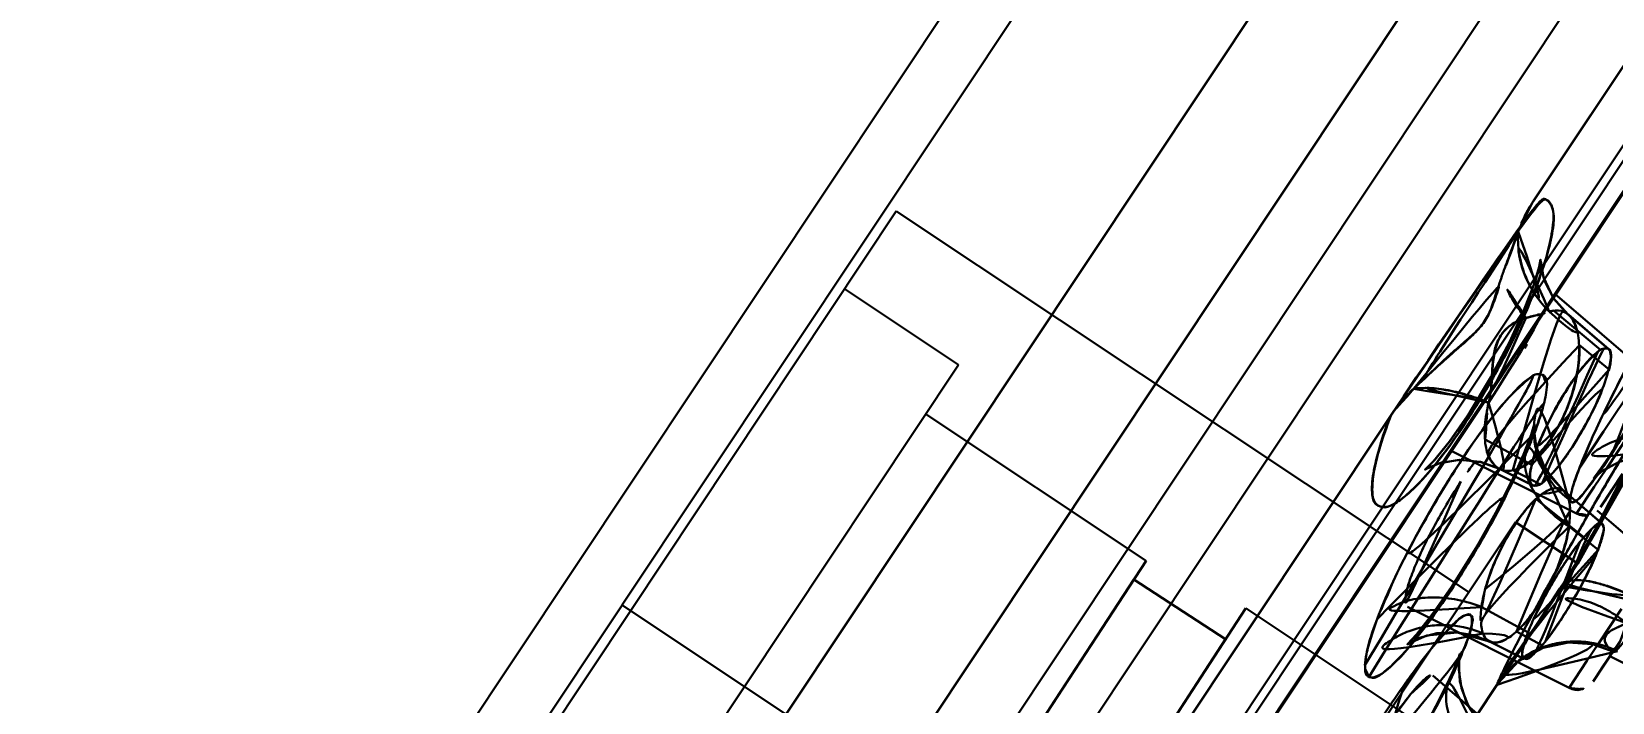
# Model space of a CAD drawing. Extents: x 16296684858 to 16296688009, y -37409618718 to -37409616409.
# Drawn here: x 16296686744.91 to 16296686770.3, y -37409617584.14 to -37409617573.37 of the extents above; entities that cross this region are included whole.
import ezdxf

# ---------------------------------------------------------------- set-up
doc = ezdxf.new("R2010")
doc.units = 0
doc.header["$LTSCALE"] = 10
doc.header["$MEASUREMENT"] = 0
doc.header["$PDMODE"] = 3
doc.header["$PDSIZE"] = -10
doc.layers.get('0').update_dxf_attribs({"linetype": 'CONTINUOUS'})
doc.layers.get('DEFPOINTS').update_dxf_attribs({"linetype": 'CONTINUOUS'})
doc.styles.add('Daelim Dimension', font='')
doc.styles.get('Daelim Dimension').set_extended_font_data('나눔고딕')
doc.dimstyles.new('DEFAULT', dxfattribs={"dimscale": 2, "dimtxt": 2, "dimasz": 2, "dimexe": 0, "dimexo": 2, "dimgap": 1, "dimtad": 1, "dimdec": 1, "dimzin": 9, "dimdsep": 46, "dimtxsty": 'Daelim Dimension', "dimcen": 0.5, "dimclrd": 252, "dimclre": 252, "dimclrt": 3, "dimadec": 1, "dimazin": 0, "dimtfac": 1, "dimtdec": 1, "dimtix": 1, "dimtmove": 0, "dimatfit": 3, "dimfxl": 1, "dimtolj": 1, "dimtzin": 1, "dimlwd": 9, "dimlwe": 9, "dimarcsym": 0})

# ---------------------------------------------------------------- blocks, each defined once
blk = doc.blocks.new('*D18')
at = {"color": 5, "lineweight": 9, "ltscale": 0.5, "transparency": 16777216}
for p, q in [((16296686647.237181, -37409618005.826988), (16296686647.237181, -37409617114.689346)), ((16296687202.637119, -37409617350.312553), (16296687202.637119, -37409617114.689346)), ((16296686655.237181, -37409617116.689346), (16296687194.637119, -37409617116.689346))]:
    blk.add_line(p, q, dxfattribs=at)
at = {"color": 5, "ltscale": 0.5, "transparency": 16777216}
for points in [[(16296686655.237181, -37409617115.356018), (16296686655.237181, -37409617118.02269), (16296686647.237181, -37409617116.689346)], [(16296687194.637119, -37409617115.356018), (16296687194.637119, -37409617118.02269), (16296687202.637119, -37409617116.689346)]]:
    blk.add_solid(points, dxfattribs=at)
at = {"layer": 'DEFPOINTS', "color": 0, "ltscale": 0.5, "transparency": 16777216}
for p in [(16296687202.637119, -37409617116.689346), (16296687202.637119, -37409617354.312553), (16296686647.237181, -37409618009.826988)]:
    blk.add_point(p, dxfattribs=at)
at = {"color": 7, "ltscale": 0.5, "transparency": 16777216, "insert": (16296686924.937149, -37409617103.916817), "char_height": 20, "attachment_point": 5, "style": 'Daelim Dimension'}
blk.add_mtext('\\A1;555', dxfattribs=at)

msp = doc.modelspace()

# ---------------------------------------------------------------- linework, layer by layer
at = {"color": 7, "linetype": 'Continuous', "lineweight": 30}
for p, q in [((16296686772.98522, -37409617552.90358), (16296686753.59289, -37409617582.042343)), ((16296686754.39769, -37409617582.57724), (16296686773.886339, -37409617553.293793)), ((16296686777.30574, -37409617553.862343), (16296686757.02877, -37409617584.328484)), ((16296686757.034849, -37409617584.328484), (16296686777.30608, -37409617553.862343)), ((16296686778.97077, -37409617554.97036), (16296686758.693859, -37409617585.436478)), ((16296686780.27706, -37409617554.993179), (16296686759.609501, -37409617586.045883)), ((16296686758.699869, -37409617585.436478), (16296686778.52722, -37409617555.637398)), ((16296686758.694, -37409617585.436478), (16296686777.643881, -37409617556.964546)), ((16296686762.25016, -37409617587.803146), (16296686782.917721, -37409617556.750427)), ((16296686762.491091, -37409617587.96347), (16296686783.036289, -37409617557.094589)), ((16296686779.44783, -37409617558.165024), (16296686760.49795, -37409617586.636948)), ((16296686772.519859, -37409617570.851913), (16296686769.029421, -37409617576.096611)), ((16296686769.03373, -37409617576.097839), (16296686772.52462, -37409617570.851593)), ((16296686772.690981, -37409617571.866707), (16296686769.096991, -37409617577.267067)), ((16296686767.658899, -37409617580.162773), (16296686772.99889, -37409617572.138779)), ((16296686758.80015, -37409617576.256111), (16296686754.533649, -37409617582.666443)), ((16296686767.99386, -37409617582.374168), (16296686758.80015, -37409617576.256111)), ((16296686769.096991, -37409617577.267067), (16296686762.136181, -37409617587.726952)), ((16296686759.800671, -37409617578.723671), (16296686757.969139, -37409617577.504868)), ((16296686771.09148, -37409617579.056343), (16296686769.37549, -37409617577.583359)), ((16296686769.356779, -37409617577.851761), (16296686769.287519, -37409617577.868988)), ((16296686770.108521, -37409617578.485168), (16296686769.35685, -37409617577.851761)), ((16296686770.23794, -37409617578.471474), (16296686769.589439, -37409617577.914833)), ((16296686770.242889, -37409617578.470627), (16296686769.59396, -37409617577.913597)), ((16296686770.247761, -37409617578.796288), (16296686769.76984, -37409617578.405617)), ((16296686759.800671, -37409617578.723671), (16296686756.365311, -37409617583.885262)), ((16296686762.812241, -37409617581.868896), (16296686759.274361, -37409617579.51458)), ((16296686766.737711, -37409617579.540176), (16296686762.768339, -37409617585.504837)), ((16296686762.773849, -37409617585.504997), (16296686766.743, -37409617579.540337)), ((16296686769.00806, -37409617580.32811), (16296686768.258181, -37409617579.925003)), ((16296686770.19828, -37409617580.398392), (16296686770.56497, -37409617579.847366)), ((16296686757.29138, -37409617595.742157), (16296686767.658911, -37409617580.162781)), ((16296686769.72308, -37409617581.11264), (16296686767.70166, -37409617580.098534)), ((16296686768.48608, -37409617580.393097), (16296686769.02066, -37409617580.661377)), ((16296686768.49028, -37409617580.393913), (16296686769.025299, -37409617580.662308)), ((16296686769.137119, -37409617580.639503), (16296686768.701521, -37409617580.416977)), ((16296686770.00935, -37409617580.682358), (16296686770.19828, -37409617580.398392)), ((16296686770.10737, -37409617581.010681), (16296686770.463961, -37409617580.474716)), ((16296686770.136209, -37409617581.278358), (16296686769.51413, -37409617580.74437)), ((16296686770.140579, -37409617581.278763), (16296686769.51903, -37409617580.745232)), ((16296686769.72308, -37409617581.11264), (16296686770.00935, -37409617580.682358)), ((16296686770.17696, -37409617580.906181), (16296686770.2929, -37409617580.731972)), ((16296686769.83975, -37409617581.490501), (16296686769.07292, -37409617580.876244)), ((16296686770.973169, -37409617581.853027), (16296686770.05411, -37409617581.06414)), ((16296686768.74177, -37409617581.250282), (16296686763.727249, -37409617588.784531)), ((16296686769.74295, -37409617581.916527), (16296686768.74177, -37409617581.250282)), ((16296686769.60417, -37409617581.322548), (16296686770.070551, -37409617581.694809)), ((16296686770.07056, -37409617581.694778), (16296686769.60499, -37409617581.321312)), ((16296686753.59276, -37409617582.042236), (16296686734.232531, -37409617611.137459)), ((16296686762.812241, -37409617581.868896), (16296686758.591551, -37409617588.332443)), ((16296686762.812241, -37409617581.868896), (16296686759.94228, -37409617586.264977)), ((16296686768.44763, -37409617583.862312), (16296686769.74295, -37409617581.916527)), ((16296686761.27466, -37409617584.223183), (16296686762.616579, -37409617582.168556)), ((16296686762.616579, -37409617582.168556), (16296686761.27537, -37409617584.223183)), ((16296686762.616579, -37409617582.168556), (16296686764.08894, -37409617583.129921)), ((16296686769.501221, -37409617582.280228), (16296686768.448219, -37409617583.862991)), ((16296686734.91259, -37409617611.85952), (16296686754.39484, -37409617582.581528)), ((16296686754.39484, -37409617582.581528), (16296686762.133671, -37409617587.730721)), ((16296686769.604759, -37409617583.909363), (16296686767.011721, -37409617582.608437)), ((16296686768.94652, -37409617583.023216), (16296686768.20104, -37409617582.613907)), ((16296686750.268459, -37409617589.076767), (16296686754.53495, -37409617582.666443)), ((16296686761.405359, -37409617587.239197), (16296686764.41291, -37409617582.633774)), ((16296686764.41291, -37409617582.633774), (16296686761.406281, -37409617587.239197)), ((16296686768.52409, -37409617585.369637), (16296686764.412901, -37409617582.633797)), ((16296686770.07996, -37409617583.195107), (16296686770.446659, -37409617582.644081)), ((16296686769.16938, -37409617583.22744), (16296686768.760071, -37409617583.005241)), ((16296686762.747021, -37409617585.184578), (16296686764.08894, -37409617583.129921)), ((16296686764.08894, -37409617583.129921), (16296686762.74774, -37409617585.184578)), ((16296686768.323999, -37409617583.165672), (16296686768.87969, -37409617583.44445)), ((16296686768.327749, -37409617583.165619), (16296686768.88373, -37409617583.444527)), ((16296686769.891029, -37409617583.479042), (16296686770.07996, -37409617583.195107)), ((16296686769.989059, -37409617583.807404), (16296686770.34565, -37409617583.271423)), ((16296686770.25975, -37409617583.400589), (16296686770.423059, -37409617583.155258)), ((16296686768.713791, -37409617583.462357), (16296686768.134621, -37409617584.332558)), ((16296686769.604759, -37409617583.909363), (16296686769.891029, -37409617583.479042)), ((16296686769.99299, -37409617583.807404), (16296686770.2628, -37409617583.402039)), ((16296686770.058649, -37409617583.702873), (16296686770.174589, -37409617583.528671)), ((16296686770.06259, -37409617583.702873), (16296686770.17853, -37409617583.528671)), ((16296686771.654261, -37409617584.100121), (16296686770.25979, -37409617583.400543)), ((16296686752.93099, -37409617589.046829), (16296686756.36635, -37409617583.885262)), ((16296686765.78178, -37409617587.867897), (16296686768.447599, -37409617583.862289)), ((16296686768.44817, -37409617583.862984), (16296686765.78326, -37409617587.867897)), ((16296686769.72023, -37409617585.693626), (16296686767.413891, -37409617583.71389))]:
    msp.add_line(p, q, dxfattribs=at)
for points in [[(16296686772.11437, -37409617576.69249), (16296686771.98756, -37409617576.995644), (16296686771.801781, -37409617577.400993), (16296686771.564251, -37409617577.885696), (16296686771.289961, -37409617578.415024), (16296686771.00252, -37409617578.942467), (16296686770.726709, -37409617579.425194), (16296686770.481039, -37409617579.834587), (16296686770.275789, -37409617580.157623), (16296686770.116859, -37409617580.390694), (16296686770.01473, -37409617580.527283), (16296686770.00662, -37409617580.539177), (16296686770.148199, -37409617580.422783), (16296686770.42215, -37409617580.276131), (16296686770.73649, -37409617580.190697), (16296686771.05237, -37409617580.176697), (16296686771.349609, -37409617580.226791), (16296686771.620331, -37409617580.330627)], [(16296686769.587061, -37409617577.914886), (16296686769.359831, -37409617577.663071), (16296686769.209009, -37409617577.373718), (16296686769.149441, -37409617577.120697), (16296686769.146429, -37409617577.032288), (16296686769.12273, -37409617577.152527), (16296686769.036209, -37409617577.440788), (16296686768.88068, -37409617577.84742), (16296686768.65177, -37409617578.350159), (16296686768.348749, -37409617578.924377), (16296686768.006229, -37409617579.492302), (16296686767.683109, -37409617579.956467), (16296686767.42802, -37409617580.268402), (16296686767.29121, -37409617580.406113), (16296686767.33247, -37409617580.382187), (16296686767.553659, -37409617580.293549), (16296686767.866211, -37409617580.249947), (16296686768.18981, -37409617580.285683), (16296686768.487329, -37409617580.393593)], [(16296686769.587721, -37409617577.917587), (16296686769.34874, -37409617577.64769), (16296686769.19137, -37409617577.315819), (16296686769.14978, -37409617577.063591), (16296686769.143379, -37409617577.081146), (16296686769.069811, -37409617577.355042), (16296686768.886141, -37409617577.845734), (16296686768.611191, -37409617578.441391), (16296686768.29879, -37409617579.020683), (16296686767.984501, -37409617579.532288), (16296686767.691429, -37409617579.951424), (16296686767.450211, -37409617580.249207), (16296686767.30538, -37409617580.397636), (16296686767.32365, -37409617580.389183), (16296686767.528879, -37409617580.301697), (16296686767.846239, -37409617580.25074), (16296686768.182249, -37409617580.283493), (16296686768.49115, -37409617580.394188)], [(16296686771.551229, -37409617580.927254), (16296686771.265181, -37409617580.597839), (16296686771.09346, -37409617580.22364), (16296686771.032471, -37409617579.861183), (16296686771.05188, -37409617579.552429), (16296686771.09688, -37409617579.370987), (16296686771.102369, -37409617579.35347), (16296686771.04801, -37409617579.471298), (16296686770.941311, -37409617579.686562), (16296686770.78706, -37409617579.983841), (16296686770.58955, -37409617580.352966), (16296686770.354549, -37409617580.781921), (16296686770.088909, -37409617581.257233), (16296686769.80127, -37409617581.762299), (16296686769.50271, -37409617582.276108)], [(16296686771.55303, -37409617580.92807), (16296686771.269991, -37409617580.603577), (16296686771.097811, -37409617580.233788), (16296686771.034361, -37409617579.873573), (16296686771.05155, -37409617579.561699), (16296686771.09815, -37409617579.3703), (16296686771.1042, -37409617579.350937), (16296686771.04987, -37409617579.468697), (16296686770.943649, -37409617579.683113), (16296686770.789631, -37409617579.980019), (16296686770.591909, -37409617580.34951), (16296686770.356581, -37409617580.779037), (16296686770.09086, -37409617581.254539), (16296686769.802931, -37409617581.760208), (16296686769.50387, -37409617582.274963)], [(16296686769.03931, -37409617579.735847), (16296686769.04249, -37409617579.680649), (16296686768.994579, -37409617579.845947), (16296686768.87483, -37409617580.163483), (16296686768.68548, -37409617580.587334), (16296686768.428209, -37409617581.095879), (16296686768.109819, -37409617581.66375), (16296686767.75539, -37409617582.23497), (16296686767.41918, -37409617582.719521), (16296686767.15621, -37409617583.053284), (16296686767.009451, -37409617583.211693), (16296686767.041639, -37409617583.192123), (16296686767.320311, -37409617583.068779), (16296686767.80864, -37409617583.02037), (16296686768.324459, -37409617583.165291)], [(16296686769.51899, -37409617580.745178), (16296686769.32427, -37409617580.540779), (16296686769.172859, -37409617580.298401), (16296686769.075871, -37409617580.031387), (16296686769.0424, -37409617579.785179), (16296686769.047649, -37409617579.673927), (16296686769.02582, -37409617579.759483), (16296686768.940599, -37409617580.008163)], [(16296686769.513439, -37409617580.74472), (16296686769.220791, -37409617580.395607), (16296686769.066629, -37409617580.008011), (16296686769.03919, -37409617579.739487)], [(16296686768.940861, -37409617580.0075), (16296686768.733379, -37409617580.492981), (16296686768.45787, -37409617581.047318), (16296686768.161169, -37409617581.582878), (16296686767.864941, -37409617582.070297), (16296686767.581039, -37409617582.498299), (16296686767.32691, -37409617582.847214), (16296686767.12785, -37409617583.090881), (16296686767.013229, -37409617583.211052), (16296686767.02706, -37409617583.203148), (16296686767.204, -37409617583.110153), (16296686767.480061, -37409617583.033127), (16296686767.78137, -37409617583.018318), (16296686768.06847, -37409617583.066063), (16296686768.327101, -37409617583.165207)], [(16296686770.350121, -37409617580.040176), (16296686770.15863, -37409617580.32888), (16296686770.03006, -37409617580.505478), (16296686769.99999, -37409617580.543411), (16296686770.12294, -37409617580.439163), (16296686770.396761, -37409617580.285744), (16296686770.719629, -37409617580.192993), (16296686771.04458, -37409617580.176567), (16296686771.345989, -37409617580.226837), (16296686771.61669, -37409617580.330627)], [(16296686768.327499, -37409617584.637383), (16296686768.112631, -37409617584.408142), (16296686767.9498, -37409617584.131859), (16296686767.849239, -37409617583.806992), (16296686767.831711, -37409617583.501122), (16296686767.851101, -37409617583.363243), (16296686767.827511, -37409617583.432549), (16296686767.735229, -37409617583.656029), (16296686767.57642, -37409617583.990341), (16296686767.356569, -37409617584.409271), (16296686767.082781, -37409617584.89196), (16296686766.76285, -37409617585.419617), (16296686766.406469, -37409617585.96862)], [(16296686768.3311, -37409617584.636971), (16296686768.137251, -37409617584.434822), (16296686767.982901, -37409617584.193962), (16296686767.87657, -37409617583.915588), (16296686767.83243, -37409617583.621773), (16296686767.84453, -37409617583.408813), (16296686767.85111, -37409617583.372978), (16296686767.80575, -37409617583.497787), (16296686767.696951, -37409617583.74749)], [(16296686768.46928, -37409617583.829697), (16296686768.790171, -37409617583.484901), (16296686769.17835, -37409617583.269974), (16296686769.587099, -37409617583.182869), (16296686769.97891, -37409617583.210732), (16296686770.322701, -37409617583.331123)], [(16296686768.47035, -37409617583.829628), (16296686768.79446, -37409617583.482597), (16296686769.187531, -37409617583.267273), (16296686769.596609, -37409617583.182678), (16296686769.98452, -37409617583.212059), (16296686770.32465, -37409617583.331772)], [(16296686767.69739, -37409617583.746521), (16296686767.44198, -37409617584.255463), (16296686767.12322, -37409617584.8274), (16296686766.79158, -37409617585.378159), (16296686766.46896, -37409617585.878891), (16296686766.16708, -37409617586.317863), (16296686765.90344, -37409617586.674728), (16296686765.700239, -37409617586.925743), (16296686765.58239, -37409617587.053993), (16296686765.595831, -37409617587.045563), (16296686765.78303, -37409617586.936691), (16296686766.080191, -37409617586.840668), (16296686766.40814, -37409617586.81427), (16296686766.72217, -37409617586.860527), (16296686767.00589, -37409617586.967133)]]:
    msp.add_lwpolyline(points, dxfattribs=at)
for centre, radius, start, end in [((16296686649.663099, -37409617512.87841), 140.511484, 328.91043405, 341.65869405), ((16296686649.66275, -37409617512.878242), 138.511867, 330.10363244, 340.35434987), ((16296686769.857611, -37409617580.84449), 0.3, 243.3576029, 326.3573463), ((16296686769.73929, -37409617583.641197), 0.3, 243.3576029, 326.3573463), ((16296686769.743231, -37409617583.641197), 0.3, 263.9407886, 326.3573463)]:
    msp.add_arc(centre, radius, start, end, dxfattribs=at)
for points, knots in [([(16296686772.18412, -37409617576.549789), (16296686772.22698, -37409617576.439598), (16296686772.256901, -37409617576.282822), (16296686772.378691, -37409617576.055969), (16296686772.239799, -37409617575.958359), (16296686772.11046, -37409617576.179176), (16296686771.91474, -37409617576.383308), (16296686771.66604, -37409617576.778664), (16296686771.38442, -37409617577.224564), (16296686771.085899, -37409617577.738953), (16296686770.78001, -37409617578.288803), (16296686770.47975, -37409617578.856873), (16296686770.20068, -37409617579.413681), (16296686770.029921, -37409617579.779892), (16296686769.95018, -37409617579.957497)], [0, 0, 0, 0, 0.067963593, 0.103848367, 0.115983082, 0.148764963, 0.211787323, 0.301444441, 0.40574609, 0.518900017, 0.642001541, 0.76778083, 0.888095324, 1, 1, 1, 1]), ([(16296686766.73756, -37409617579.540398), (16296686766.67997, -37409617579.678177), (16296686766.57881, -37409617579.967377), (16296686766.468, -37409617580.387306), (16296686766.424801, -37409617580.713226), (16296686766.467791, -37409617580.989731), (16296686766.708941, -37409617581.023537), (16296686766.934349, -37409617580.870323), (16296686767.210819, -37409617580.61721), (16296686767.539351, -37409617580.226646), (16296686767.90494, -37409617579.717377), (16296686768.27486, -37409617579.124947), (16296686768.612949, -37409617578.506607), (16296686768.901751, -37409617577.908386), (16296686769.12537, -37409617577.346619), (16296686769.285431, -37409617576.860977), (16296686769.35173, -37409617576.476303), (16296686769.3645, -37409617576.199333), (16296686769.211451, -37409617576.021584), (16296686769.083019, -37409617576.067886), (16296686769.0296, -37409617576.096336)], [0, 0, 0, 0, 0.058416048, 0.120236004, 0.167190434, 0.192690076, 0.214613524, 0.247654192, 0.296726543, 0.361764968, 0.446555756, 0.54199095, 0.634755683, 0.722209634, 0.8016045, 0.871459982, 0.921152854, 0.95536162, 0.976319775, 1, 1, 1, 1]), ([(16296686766.74296, -37409617579.54039), (16296686766.671881, -37409617579.728088), (16296686766.558741, -37409617580.038841), (16296686766.460171, -37409617580.451508), (16296686766.43762, -37409617580.727837), (16296686766.45945, -37409617580.935226), (16296686766.615471, -37409617581.03997), (16296686766.81196, -37409617580.958031), (16296686767.02413, -37409617580.799339), (16296686767.28311, -37409617580.539413), (16296686767.58675, -37409617580.17099), (16296686767.92569, -37409617579.689163), (16296686768.26086, -37409617579.154243), (16296686768.56105, -37409617578.613876), (16296686768.82877, -37409617578.07415), (16296686769.069521, -37409617577.510117), (16296686769.256189, -37409617576.985901), (16296686769.347811, -37409617576.553467), (16296686769.376459, -37409617576.262703), (16296686769.253429, -37409617576.017464), (16296686769.094801, -37409617576.06707), (16296686769.033951, -37409617576.097519)], [0, 0, 0, 0, 0.078492589, 0.129513629, 0.164422089, 0.188522222, 0.205809647, 0.228939047, 0.264366175, 0.311594103, 0.371014654, 0.45130825, 0.541629556, 0.617817885, 0.692940875, 0.777164033, 0.857481774, 0.910432603, 0.948756887, 0.973389863, 1, 1, 1, 1]), ([(16296686768.78886, -37409617576.584412), (16296686768.8109, -37409617576.525093), (16296686768.85825, -37409617576.410187), (16296686768.94006, -37409617576.247513), (16296686769.00168, -37409617576.14595), (16296686769.03373, -37409617576.097839)], [0, 0, 0, 0, 0.347873709, 0.682294866, 1, 1, 1, 1]), ([(16296686769.029421, -37409617576.096611), (16296686768.997219, -37409617576.144974), (16296686768.935551, -37409617576.246727), (16296686768.853901, -37409617576.409241), (16296686768.806749, -37409617576.523643), (16296686768.78483, -37409617576.582611)], [0, 0, 0, 0, 0.319827493, 0.653851925, 1, 1, 1, 1]), ([(16296686768.78483, -37409617576.582611), (16296686768.75779, -37409617576.662453), (16296686768.702841, -37409617576.813339), (16296686768.622641, -37409617577.028473), (16296686768.55183, -37409617577.223991), (16296686768.490629, -37409617577.402489), (16296686768.437599, -37409617577.565331), (16296686768.3894, -37409617577.713417), (16296686768.3407, -37409617577.847771), (16296686768.283581, -37409617577.969872), (16296686768.210449, -37409617578.080193), (16296686768.1194, -37409617578.181084), (16296686768.01318, -37409617578.279411), (16296686767.893749, -37409617578.383087), (16296686767.762199, -37409617578.497597), (16296686767.61883, -37409617578.626572), (16296686767.462601, -37409617578.772217), (16296686767.29089, -37409617578.93557), (16296686767.16975, -37409617579.049271), (16296686767.10466, -37409617579.107689)], [0, 0, 0, 0, 0.081139643, 0.154526295, 0.220982197, 0.281294197, 0.336118374, 0.385814705, 0.431182633, 0.473602233, 0.515242282, 0.55804171, 0.604050325, 0.654511876, 0.710274462, 0.771886025, 0.840112694, 0.915838278, 1, 1, 1, 1]), ([(16296686768.78886, -37409617576.584412), (16296686768.75956, -37409617576.666283), (16296686768.699249, -37409617576.829063), (16296686768.61047, -37409617577.074883), (16296686768.55452, -37409617577.240097), (16296686768.52725, -37409617577.323509)], [0, 0, 0, 0, 0.332628835, 0.664229113, 1, 1, 1, 1]), ([(16296686769.287491, -37409617577.868927), (16296686769.205219, -37409617577.789124), (16296686769.051979, -37409617577.606697), (16296686768.88139, -37409617577.28746), (16296686768.78483, -37409617576.937286), (16296686768.77529, -37409617576.697952), (16296686768.784821, -37409617576.582611)], [0, 0, 0, 0, 0.241274955, 0.498799352, 0.757106727, 1, 1, 1, 1]), ([(16296686768.788851, -37409617576.584412), (16296686768.77936, -37409617576.699173), (16296686768.788691, -37409617576.937286), (16296686768.88414, -37409617577.285873), (16296686769.05415, -37409617577.606102), (16296686769.207951, -37409617577.78978), (16296686769.29155, -37409617577.870872)], [0, 0, 0, 0, 0.241623526, 0.498603539, 0.754908153, 1, 1, 1, 1]), ([(16296686770.30747, -37409617580.119743), (16296686770.226851, -37409617580.245781), (16296686770.08849, -37409617580.467728), (16296686769.8722, -37409617580.725891), (16296686769.76943, -37409617580.897881), (16296686769.59955, -37409617580.950302), (16296686769.65053, -37409617580.725517), (16296686769.713659, -37409617580.517448), (16296686769.871281, -37409617580.12352), (16296686770.079809, -37409617579.662659), (16296686770.347811, -37409617579.110603), (16296686770.65485, -37409617578.516418), (16296686770.98448, -37409617577.91246), (16296686771.30899, -37409617577.348686), (16296686771.526159, -37409617576.993103), (16296686771.630239, -37409617576.829597)], [0, 0, 0, 0, 0.079412593, 0.139276524, 0.175988634, 0.189578638, 0.211248911, 0.258583089, 0.330790174, 0.423390619, 0.53210704, 0.654725397, 0.778891436, 0.897126148, 1, 1, 1, 1]), ([(16296686769.77379, -37409617580.376091), (16296686769.74028, -37409617580.466103), (16296686769.693291, -37409617580.587517), (16296686769.649441, -37409617580.739647), (16296686769.631161, -37409617580.821472), (16296686769.62645, -37409617580.879578), (16296686769.62936, -37409617580.923317), (16296686769.66165, -37409617580.94281), (16296686769.70079, -37409617580.921593), (16296686769.74634, -37409617580.885277), (16296686769.80554, -37409617580.823792), (16296686769.875641, -37409617580.741142), (16296686769.956699, -37409617580.636543), (16296686770.047489, -37409617580.511673), (16296686770.187651, -37409617580.308853), (16296686770.37948, -37409617580.012703), (16296686770.622681, -37409617579.61367), (16296686770.88036, -37409617579.170349), (16296686771.142691, -37409617578.699501), (16296686771.39913, -37409617578.219589), (16296686771.63891, -37409617577.749977), (16296686771.840799, -37409617577.334862), (16296686771.959141, -37409617577.077332), (16296686772.007429, -37409617576.969177)], [0, 0, 0, 0, 0.054554451, 0.075019206, 0.090856089, 0.102137643, 0.109230525, 0.113996781, 0.120921326, 0.132276996, 0.148415646, 0.169257253, 0.194593549, 0.224178667, 0.257770167, 0.335913857, 0.426420833, 0.525628637, 0.629850391, 0.73539416, 0.837539447, 0.932102327, 1, 1, 1, 1]), ([(16296686767.111031, -37409617579.106308), (16296686767.17391, -37409617579.048103), (16296686767.292431, -37409617578.935829), (16296686767.46295, -37409617578.776619), (16296686767.619471, -37409617578.635643), (16296686767.762039, -37409617578.51078), (16296686767.890301, -37409617578.398857), (16296686768.004761, -37409617578.296783), (16296686768.105709, -37409617578.200394), (16296686768.19297, -37409617578.104057), (16296686768.266069, -37409617578.002243), (16296686768.32604, -37409617577.89122), (16296686768.37719, -37409617577.769592), (16296686768.4251, -37409617577.635277), (16296686768.47493, -37409617577.485283), (16296686768.508921, -37409617577.37957), (16296686768.52725, -37409617577.323509)], [0, 0, 0, 0, 0.11037475, 0.210307838, 0.300553258, 0.381733223, 0.454449608, 0.519879081, 0.579293967, 0.634187964, 0.687085976, 0.740359693, 0.796367456, 0.85693122, 0.924028155, 1, 1, 1, 1]), ([(16296686768.91128, -37409617577.973618), (16296686768.859711, -37409617577.913071), (16296686768.761971, -37409617577.785263), (16296686768.630779, -37409617577.568527), (16296686768.559429, -37409617577.410103), (16296686768.52729, -37409617577.323486)], [0, 0, 0, 0, 0.314476298, 0.635118073, 1, 1, 1, 1]), ([(16296686768.312349, -37409617579.334183), (16296686768.334221, -37409617579.253532), (16296686768.354679, -37409617579.077812), (16296686768.3675, -37409617578.818642), (16296686768.38756, -37409617578.569733), (16296686768.444139, -37409617578.345734), (16296686768.56567, -37409617578.162041), (16296686768.72875, -37409617578.035156), (16296686768.91839, -37409617577.965477), (16296686769.101999, -37409617577.917992), (16296686769.230289, -37409617577.890984), (16296686769.287491, -37409617577.868927)], [0, 0, 0, 0, 0.125461637, 0.263831513, 0.390176655, 0.500223666, 0.606643762, 0.714698098, 0.804271267, 0.90795163, 1, 1, 1, 1]), ([(16296686768.91128, -37409617577.973618), (16296686768.822309, -37409617578.000511), (16296686768.673731, -37409617578.063904), (16296686768.49394, -37409617578.241898), (16296686768.413031, -37409617578.478607), (16296686768.377501, -37409617578.705353), (16296686768.37167, -37409617578.908798), (16296686768.35648, -37409617579.105164), (16296686768.33898, -37409617579.251091), (16296686768.31881, -37409617579.332581)], [0, 0, 0, 0, 0.174077522, 0.295976877, 0.462178415, 0.630756418, 0.726070517, 0.842806153, 1, 1, 1, 1]), ([(16296686768.701521, -37409617580.416977), (16296686768.775921, -37409617580.40181), (16296686768.921881, -37409617580.331322), (16296686769.117109, -37409617580.163193), (16296686769.30789, -37409617579.929024), (16296686769.480841, -37409617579.633453), (16296686769.61734, -37409617579.312561), (16296686769.719931, -37409617578.961922), (16296686769.77269, -37409617578.611282), (16296686769.765471, -37409617578.278343), (16296686769.6952, -37409617578.023949), (16296686769.548571, -37409617577.857529), (16296686769.414419, -37409617577.843079), (16296686769.35685, -37409617577.851761)], [0, 0, 0, 0, 0.071659212, 0.148767564, 0.242269386, 0.355268747, 0.470925241, 0.570515531, 0.699403402, 0.804092421, 0.88267847, 0.945066621, 1, 1, 1, 1]), ([(16296686768.911289, -37409617577.973572), (16296686768.961969, -37409617577.958923), (16296686769.055161, -37409617577.932678), (16296686769.183029, -37409617577.903099), (16296686769.2586, -37409617577.88179), (16296686769.291361, -37409617577.871101)], [0, 0, 0, 0, 0.402109435, 0.737440744, 1, 1, 1, 1]), ([(16296686769.291361, -37409617577.871101), (16296686769.35148, -37409617577.851143), (16296686769.47823, -37409617577.831253), (16296686769.645941, -37409617577.940933), (16296686769.74177, -37409617578.145714), (16296686769.764429, -37409617578.309677), (16296686769.76984, -37409617578.405617)], [0, 0, 0, 0, 0.223761792, 0.420194977, 0.660665787, 1, 1, 1, 1]), ([(16296686769.76984, -37409617578.405617), (16296686769.776119, -37409617578.51458), (16296686769.76358, -37409617578.738297), (16296686769.694719, -37409617579.079651), (16296686769.58004, -37409617579.425232), (16296686769.422279, -37409617579.753853), (16296686769.23461, -37409617580.036324), (16296686769.0296, -37409617580.253777), (16296686768.821529, -37409617580.391449), (16296686768.612829, -37409617580.444267), (16296686768.41634, -37409617580.372337), (16296686768.29443, -37409617580.174248), (16296686768.266199, -37409617580.01458), (16296686768.258181, -37409617579.925003)], [0, 0, 0, 0, 0.103524666, 0.211191659, 0.32974316, 0.448035402, 0.556035754, 0.650350862, 0.729666021, 0.790336707, 0.847495773, 0.91469378, 1, 1, 1, 1]), ([(16296686770.06698, -37409617578.512871), (16296686770.001949, -37409617578.560989), (16296686769.873289, -37409617578.693336), (16296686769.68742, -37409617578.931976), (16296686769.496189, -37409617579.226624), (16296686769.311541, -37409617579.554779), (16296686769.156111, -37409617579.882683), (16296686769.03956, -37409617580.175842), (16296686768.985279, -37409617580.409431), (16296686768.95364, -37409617580.573509), (16296686769.03182, -37409617580.693398), (16296686769.10643, -37409617580.657478), (16296686769.137119, -37409617580.639503)], [0, 0, 0, 0, 0.093585733, 0.211606656, 0.349928977, 0.499330351, 0.646683041, 0.769836663, 0.862351914, 0.925528513, 0.95886175, 1, 1, 1, 1]), ([(16296686770.247761, -37409617578.796288), (16296686770.263821, -37409617578.731308), (16296686770.28133, -37409617578.635277), (16296686770.279369, -37409617578.468201), (16296686770.130871, -37409617578.449173), (16296686770.000799, -37409617578.574493), (16296686769.824789, -37409617578.751213), (16296686769.63768, -37409617579.014977), (16296686769.447001, -37409617579.317734), (16296686769.274401, -37409617579.638168), (16296686769.13345, -37409617579.948578), (16296686769.05892, -37409617580.150917), (16296686769.030609, -37409617580.245911)], [0, 0, 0, 0, 0.078540354, 0.125909947, 0.160141463, 0.224230587, 0.327072941, 0.457456989, 0.600264822, 0.747513591, 0.883731077, 1, 1, 1, 1]), ([(16296686769.178011, -37409617580.612152), (16296686769.24902, -37409617580.559418), (16296686769.39472, -37409617580.405617), (16296686769.61787, -37409617580.109871), (16296686769.84939, -37409617579.729691), (16296686770.0592, -37409617579.318657), (16296686770.191, -37409617578.987167), (16296686770.254141, -37409617578.75869), (16296686770.274981, -37409617578.629822), (16296686770.274731, -37409617578.535408), (16296686770.24519, -37409617578.464203), (16296686770.172991, -37409617578.449608), (16296686770.131639, -37409617578.471687), (16296686770.108521, -37409617578.485168)], [0, 0, 0, 0, 0.102098251, 0.242172232, 0.427795725, 0.614739128, 0.774566796, 0.83820017, 0.888368165, 0.924150948, 0.947983715, 0.969105269, 1, 1, 1, 1]), ([(16296686766.325239, -37409617583.547791), (16296686766.333059, -37409617583.429451), (16296686766.393681, -37409617583.152138), (16296686766.554001, -37409617582.705994), (16296686766.7801, -37409617582.186447), (16296686767.063959, -37409617581.618469), (16296686767.39048, -37409617581.027), (16296686767.746531, -37409617580.441803), (16296686768.102341, -37409617579.914978), (16296686768.429819, -37409617579.475037), (16296686768.724751, -37409617579.147362), (16296686768.946251, -37409617578.93203), (16296686769.125139, -37409617578.862587), (16296686769.182619, -37409617578.881683)], [0, 0, 0, 0, 0.063506999, 0.150752519, 0.253830302, 0.366691354, 0.49067619, 0.615503658, 0.733440211, 0.830821333, 0.909534104, 0.967571224, 1, 1, 1, 1]), ([(16296686769.048651, -37409617579.81871), (16296686769.10211, -37409617579.677437), (16296686769.188801, -37409617579.430672), (16296686769.246241, -37409617579.142723), (16296686769.25897, -37409617578.907463), (16296686769.071051, -37409617578.845398), (16296686768.886141, -37409617579.013138), (16296686768.638269, -37409617579.230652), (16296686768.35844, -37409617579.579193), (16296686768.04393, -37409617579.999527), (16296686767.71953, -37409617580.496849), (16296686767.383949, -37409617581.045662), (16296686767.058281, -37409617581.634941), (16296686766.85951, -37409617582.043549), (16296686766.75959, -37409617582.253403)], [0, 0, 0, 0, 0.086899018, 0.146140854, 0.180035703, 0.200956659, 0.242592007, 0.3096491, 0.397535113, 0.496035128, 0.612825911, 0.738603742, 0.866260688, 1, 1, 1, 1]), ([(16296686769.00806, -37409617580.32811), (16296686768.99161, -37409617580.394402), (16296686768.97336, -37409617580.490952), (16296686768.978901, -37409617580.660103), (16296686769.12615, -37409617580.672859), (16296686769.252291, -37409617580.553093), (16296686769.423531, -37409617580.381203), (16296686769.607849, -37409617580.123718), (16296686769.797819, -37409617579.824471), (16296686769.972931, -37409617579.502831), (16296686770.11816, -37409617579.186882), (16296686770.195459, -37409617578.978622), (16296686770.224991, -37409617578.879463)], [0, 0, 0, 0, 0.080154575, 0.126939746, 0.161706657, 0.223357022, 0.323469596, 0.44955979, 0.592232734, 0.739882333, 0.878618961, 1, 1, 1, 1]), ([(16296686769.182619, -37409617578.881683), (16296686769.197321, -37409617578.889099), (16296686769.22443, -37409617578.920029), (16296686769.242809, -37409617578.988022), (16296686769.24402, -37409617579.041298), (16296686769.24316, -37409617579.072197)], [0, 0, 0, 0, 0.237193337, 0.555082181, 1, 1, 1, 1]), ([(16296686766.386049, -37409617583.737984), (16296686766.43371, -37409617583.760681), (16296686766.6001, -37409617583.699471), (16296686766.808559, -37409617583.506577), (16296686767.101151, -37409617583.188759), (16296686767.435671, -37409617582.746201), (16296686767.80842, -37409617582.196617), (16296686768.18318, -37409617581.581444), (16296686768.52627, -37409617580.959663), (16296686768.813601, -37409617580.376984), (16296686769.035391, -37409617579.861198), (16296686769.18203, -37409617579.436142), (16296686769.23889, -37409617579.179314), (16296686769.24316, -37409617579.072197)], [0, 0, 0, 0, 0.028265542, 0.08112184, 0.157588505, 0.256625447, 0.37891169, 0.512722574, 0.642323782, 0.759020657, 0.860550433, 0.942598588, 1, 1, 1, 1]), ([(16296686767.10466, -37409617579.107689), (16296686767.057091, -37409617579.15284), (16296686766.966669, -37409617579.244858), (16296686766.84404, -37409617579.389412), (16296686766.771259, -37409617579.489777), (16296686766.737711, -37409617579.540176)], [0, 0, 0, 0, 0.34623866, 0.680360424, 1, 1, 1, 1]), ([(16296686767.111031, -37409617579.106308), (16296686767.062929, -37409617579.151917), (16296686766.97201, -37409617579.244568), (16296686766.84914, -37409617579.389763), (16296686766.776449, -37409617579.490082), (16296686766.743, -37409617579.540337)], [0, 0, 0, 0, 0.348876302, 0.682324603, 1, 1, 1, 1]), ([(16296686767.10466, -37409617579.107689), (16296686767.187571, -37409617579.096298), (16296686767.37417, -37409617579.089958), (16296686767.67329, -37409617579.131042), (16296686767.9939, -37409617579.213158), (16296686768.207701, -37409617579.291199), (16296686768.312349, -37409617579.334183)], [0, 0, 0, 0, 0.200907525, 0.450656319, 0.726507844, 1, 1, 1, 1]), ([(16296686768.31881, -37409617579.332581), (16296686768.212709, -37409617579.289001), (16296686767.997919, -37409617579.210747), (16296686767.67676, -37409617579.128967), (16296686767.37912, -37409617579.088493), (16296686767.19351, -37409617579.094917), (16296686767.111019, -37409617579.106308)], [0, 0, 0, 0, 0.277258934, 0.551716112, 0.800117872, 1, 1, 1, 1]), ([(16296686768.447599, -37409617583.862289), (16296686768.4739, -37409617583.790222), (16296686768.566151, -37409617583.591797), (16296686768.744011, -37409617583.23745), (16296686768.993299, -37409617582.766342), (16296686769.299601, -37409617582.20636), (16296686769.64456, -37409617581.592049), (16296686769.996611, -37409617580.978661), (16296686770.328461, -37409617580.414864), (16296686770.61599, -37409617579.937851), (16296686770.879841, -37409617579.517128), (16296686771.02639, -37409617579.29528), (16296686771.24649, -37409617578.985222), (16296686771.10264, -37409617579.399368), (16296686770.965851, -37409617579.630493), (16296686770.74007, -37409617580.082458), (16296686770.472521, -37409617580.569931), (16296686770.162291, -37409617581.130997), (16296686769.83465, -37409617581.706993), (16296686769.610979, -37409617582.092461), (16296686769.500589, -37409617582.28038)], [0, 0, 0, 0, 0.025152275, 0.071613706, 0.130050545, 0.199861502, 0.280908234, 0.360938704, 0.432092594, 0.494255314, 0.547020306, 0.585065628, 0.603493366, 0.628353643, 0.667539502, 0.719687947, 0.782350816, 0.853971266, 0.92854733, 1, 1, 1, 1]), ([(16296686769.501169, -37409617582.280212), (16296686769.778099, -37409617581.80365), (16296686770.17778, -37409617581.108871), (16296686770.66107, -37409617580.226273), (16296686770.93882, -37409617579.699547), (16296686771.11129, -37409617579.353607), (16296686771.188919, -37409617579.173187), (16296686771.20904, -37409617579.116463), (16296686771.214251, -37409617579.094589), (16296686771.21645, -37409617579.083481), (16296686771.2145, -37409617579.068336), (16296686771.19537, -37409617579.077263), (16296686771.18001, -37409617579.094193), (16296686771.15251, -37409617579.124474), (16296686771.119881, -37409617579.167191), (16296686771.079121, -37409617579.222832), (16296686771.031719, -37409617579.290947), (16296686770.954241, -37409617579.405937), (16296686770.84243, -37409617579.578812), (16296686770.627899, -37409617579.921013), (16296686770.392241, -37409617580.310753), (16296686770.139709, -37409617580.737732), (16296686769.936119, -37409617581.087112), (16296686769.73008, -37409617581.445541), (16296686769.462629, -37409617581.917168), (16296686769.15556, -37409617582.469383), (16296686768.84021, -37409617583.05822), (16296686768.60479, -37409617583.50988), (16296686768.48877, -37409617583.765556), (16296686768.448151, -37409617583.863022)], [0, 0, 0, 0, 0.179990588, 0.261814159, 0.328675873, 0.374419278, 0.388187448, 0.39261447, 0.394201665, 0.395375932, 0.396611724, 0.397861021, 0.400571738, 0.404881533, 0.410794969, 0.418290395, 0.427341396, 0.437929894, 0.463562434, 0.494595424, 0.569843022, 0.612312202, 0.656624615, 0.701922804, 0.74734918, 0.833712347, 0.9082917, 0.965546192, 1, 1, 1, 1]), ([(16296686769.593, -37409617580.879593), (16296686769.4604, -37409617580.778084), (16296686769.28618, -37409617580.588676), (16296686769.128731, -37409617580.285652), (16296686769.054159, -37409617580.033867), (16296686769.0301, -37409617579.773804), (16296686769.064699, -37409617579.441589), (16296686769.156719, -37409617579.208939), (16296686769.24316, -37409617579.072197)], [0, 0, 0, 0, 0.246581225, 0.375626813, 0.505672118, 0.634943803, 0.761827475, 1, 1, 1, 1]), ([(16296686768.31234, -37409617579.334213), (16296686768.284069, -37409617579.452377), (16296686768.244181, -37409617579.682922), (16296686768.248211, -37409617580.001068), (16296686768.32309, -37409617580.259392), (16296686768.48979, -37409617580.423973), (16296686768.636431, -37409617580.429779), (16296686768.701521, -37409617580.416977)], [0, 0, 0, 0, 0.269221963, 0.516035007, 0.699887458, 0.853023207, 1, 1, 1, 1]), ([(16296686768.258181, -37409617579.925003), (16296686768.252729, -37409617579.864647), (16296686768.251949, -37409617579.736771), (16296686768.27367, -37409617579.538391), (16296686768.301689, -37409617579.402382), (16296686768.31883, -37409617579.332542)], [0, 0, 0, 0, 0.304207181, 0.639177227, 1, 1, 1, 1]), ([(16296686768.81605, -37409617580.366386), (16296686768.84543, -37409617580.302719), (16296686768.90144, -37409617580.178329), (16296686768.979111, -37409617579.995781), (16296686769.02656, -37409617579.87661), (16296686769.048651, -37409617579.81871)], [0, 0, 0, 0, 0.353469403, 0.687585143, 1, 1, 1, 1]), ([(16296686769.60499, -37409617581.321312), (16296686769.483629, -37409617581.244827), (16296686769.26474, -37409617581.073387), (16296686769.018909, -37409617580.761414), (16296686768.887251, -37409617580.424492), (16296686768.89016, -37409617580.090668), (16296686768.98562, -37409617579.898117), (16296686769.048651, -37409617579.818703)], [0, 0, 0, 0, 0.239175167, 0.459101904, 0.655008635, 0.830963133, 1, 1, 1, 1]), ([(16296686769.95018, -37409617579.957497), (16296686769.927959, -37409617580.007393), (16296686769.88575, -37409617580.103706), (16296686769.82688, -37409617580.243202), (16296686769.790661, -37409617580.332993), (16296686769.773821, -37409617580.376038)], [0, 0, 0, 0, 0.360677264, 0.694631532, 1, 1, 1, 1]), ([(16296686771.58127, -37409617580.015877), (16296686771.450439, -37409617579.958153), (16296686771.176291, -37409617579.873138), (16296686770.754471, -37409617579.845009), (16296686770.354679, -37409617579.921371), (16296686770.01272, -37409617580.097717), (16296686769.83922, -37409617580.277649), (16296686769.773821, -37409617580.376038)], [0, 0, 0, 0, 0.215652254, 0.428357966, 0.631565274, 0.821840634, 1, 1, 1, 1]), ([(16296686768.085779, -37409617580.289703), (16296686768.067881, -37409617580.313408), (16296686767.99308, -37409617580.414368), (16296686767.921511, -37409617580.517723), (16296686767.868349, -37409617580.597603)], [0, 0, 0, 0, 0.23640858, 1, 1, 1, 1]), ([(16296686766.527321, -37409617582.801292), (16296686766.492319, -37409617582.886292), (16296686766.43145, -37409617583.063843), (16296686766.35577, -37409617583.323677), (16296686766.325769, -37409617583.533592), (16296686766.32983, -37409617583.712059), (16296686766.48295, -37409617583.775398), (16296686766.64917, -37409617583.642227), (16296686766.86319, -37409617583.464287), (16296686767.134741, -37409617583.145943), (16296686767.4533, -37409617582.726753), (16296686767.80994, -37409617582.198441), (16296686768.17178, -37409617581.606987), (16296686768.513941, -37409617580.989464), (16296686768.72213, -37409617580.570503), (16296686768.81605, -37409617580.366386)], [0, 0, 0, 0, 0.052884523, 0.108349046, 0.153377405, 0.179945904, 0.1989518, 0.234676587, 0.289898622, 0.364960469, 0.471853587, 0.594017714, 0.730996165, 0.87074893, 1, 1, 1, 1]), ([(16296686767.868349, -37409617580.597603), (16296686767.72566, -37409617580.812019), (16296686767.469761, -37409617581.239929), (16296686767.20262, -37409617581.77224), (16296686767.052509, -37409617582.155769), (16296686766.994671, -37409617582.345627), (16296686766.97551, -37409617582.468811), (16296686766.9722, -37409617582.541443), (16296686766.988621, -37409617582.596786), (16296686767.01202, -37409617582.608597)], [0, 0, 0, 0, 0.346123342, 0.66922391, 0.799183319, 0.8988792, 0.936117016, 0.964793428, 1, 1, 1, 1]), ([(16296686768.26207, -37409617582.322762), (16296686768.294991, -37409617582.202812), (16296686768.379379, -37409617581.961243), (16296686768.53826, -37409617581.615753), (16296686768.72278, -37409617581.299316), (16296686768.91621, -37409617581.034607), (16296686769.11013, -37409617580.837601), (16296686769.28742, -37409617580.716248), (16296686769.47439, -37409617580.690086), (16296686769.601431, -37409617580.831123), (16296686769.630131, -37409617581.052917), (16296686769.618719, -37409617581.222908), (16296686769.60499, -37409617581.321312)], [0, 0, 0, 0, 0.134682731, 0.276325305, 0.411217761, 0.530611613, 0.630604958, 0.708610622, 0.76263602, 0.815767235, 0.89242296, 1, 1, 1, 1]), ([(16296686769.500509, -37409617580.733788), (16296686769.46755, -37409617580.710732), (16296686769.369711, -37409617580.691673), (16296686769.21896, -37409617580.75679), (16296686769.12417, -37409617580.830261), (16296686769.07292, -37409617580.876244)], [0, 0, 0, 0, 0.251715556, 0.569159226, 1, 1, 1, 1]), ([(16296686769.593, -37409617580.879593), (16296686769.586729, -37409617580.858437), (16296686769.572201, -37409617580.819443), (16296686769.54125, -37409617580.769241), (16296686769.514549, -37409617580.743637), (16296686769.500509, -37409617580.733788)], [0, 0, 0, 0, 0.377263438, 0.707076897, 1, 1, 1, 1]), ([(16296686769.07292, -37409617580.876244), (16296686768.996401, -37409617580.944893), (16296686768.84124, -37409617581.124763), (16296686768.63344, -37409617581.432137), (16296686768.44743, -37409617581.790947), (16296686768.302629, -37409617582.154961), (16296686768.209089, -37409617582.494011), (16296686768.174431, -37409617582.785828), (16296686768.190041, -37409617582.962631), (16296686768.218679, -37409617583.036629)], [0, 0, 0, 0, 0.128502479, 0.29510658, 0.463138136, 0.632510543, 0.784262979, 0.900822073, 1, 1, 1, 1]), ([(16296686768.760071, -37409617583.005241), (16296686768.83469, -37409617582.939377), (16296686768.98629, -37409617582.765198), (16296686769.187031, -37409617582.466263), (16296686769.365419, -37409617582.116112), (16296686769.50235, -37409617581.759644), (16296686769.59166, -37409617581.425598), (16296686769.6257, -37409617581.134277), (16296686769.61587, -37409617580.957176), (16296686769.593, -37409617580.879593)], [0, 0, 0, 0, 0.12683767, 0.292288266, 0.458074752, 0.626357781, 0.778264279, 0.896966645, 1, 1, 1, 1]), ([(16296686769.60499, -37409617581.321312), (16296686769.588169, -37409617581.441711), (16296686769.530359, -37409617581.685661), (16296686769.39897, -37409617582.046913), (16296686769.2278, -37409617582.400017), (16296686769.028589, -37409617582.71537), (16296686768.818279, -37409617582.966591), (16296686768.618231, -37409617583.128433), (16296686768.41972, -37409617583.211708), (16296686768.229019, -37409617583.118523), (16296686768.179951, -37409617582.879921), (16296686768.188829, -37409617582.711487), (16296686768.20104, -37409617582.613907)], [0, 0, 0, 0, 0.122116187, 0.250677088, 0.385598797, 0.515330487, 0.624922379, 0.711865183, 0.77542143, 0.827021837, 0.901231875, 1, 1, 1, 1]), ([(16296686770.07056, -37409617581.694778), (16296686770.07646, -37409617581.679527), (16296686770.088261, -37409617581.647728), (16296686770.10568, -37409617581.598183), (16296686770.122761, -37409617581.545174), (16296686770.13797, -37409617581.491631), (16296686770.15099, -37409617581.436951), (16296686770.159821, -37409617581.38076), (16296686770.16357, -37409617581.32766), (16296686770.14349, -37409617581.260971), (16296686770.048491, -37409617581.283287), (16296686769.984541, -37409617581.343437), (16296686769.901979, -37409617581.422157), (16296686769.820551, -37409617581.516724), (16296686769.727301, -37409617581.635262), (16296686769.62709, -37409617581.774193), (16296686769.523239, -37409617581.928284), (16296686769.41972, -37409617582.09198), (16296686769.31917, -37409617582.261238), (16296686769.223209, -37409617582.433632), (16296686769.133511, -37409617582.605721), (16296686769.052731, -37409617582.7724), (16296686769.004141, -37409617582.881821), (16296686768.98208, -37409617582.934662)], [0, 0, 0, 0, 0.019643713, 0.040696755, 0.063037872, 0.086504532, 0.107463545, 0.130626823, 0.154006268, 0.173847091, 0.200547227, 0.246307003, 0.285066081, 0.335775172, 0.396466237, 0.465883719, 0.541418543, 0.619483164, 0.698352414, 0.777696502, 0.856319349, 0.931264346, 1, 1, 1, 1]), ([(16296686769.22439, -37409617583.160439), (16296686769.29163, -37409617583.075951), (16296686769.426781, -37409617582.88868), (16296686769.61932, -37409617582.587601), (16296686769.801531, -37409617582.268417), (16296686769.95414, -37409617581.96138), (16296686770.077431, -37409617581.689323), (16296686770.130341, -37409617581.483543), (16296686770.183281, -37409617581.330818), (16296686770.089081, -37409617581.241478), (16296686769.962391, -37409617581.363182), (16296686769.889111, -37409617581.432487), (16296686769.83975, -37409617581.490501)], [0, 0, 0, 0, 0.129425452, 0.276491199, 0.428354763, 0.569078703, 0.689358227, 0.780321267, 0.835077779, 0.860695981, 0.908699201, 1, 1, 1, 1]), ([(16296686769.78413, -37409617581.558197), (16296686769.72187, -37409617581.636337), (16296686769.59741, -37409617581.807663), (16296686769.419559, -37409617582.081848), (16296686769.24999, -37409617582.373383), (16296686769.099739, -37409617582.661797), (16296686768.980289, -37409617582.922142), (16296686768.893009, -37409617583.148087), (16296686768.85898, -37409617583.298126), (16296686768.83868, -37409617583.433548), (16296686768.950109, -37409617583.456413), (16296686769.046949, -37409617583.352562), (16296686769.12463, -37409617583.280067), (16296686769.16938, -37409617583.22744)], [0, 0, 0, 0, 0.119689443, 0.253411612, 0.391270953, 0.52376535, 0.641806835, 0.737314795, 0.805191119, 0.84374907, 0.867775092, 0.917250061, 1, 1, 1, 1]), ([(16296686770.03474, -37409617581.784126), (16296686769.992701, -37409617581.884857), (16296686769.89514, -37409617582.094101), (16296686769.729971, -37409617582.404404), (16296686769.546289, -37409617582.711678), (16296686769.36129, -37409617582.98658), (16296686769.185141, -37409617583.224373), (16296686769.04777, -37409617583.357239), (16296686768.92379, -37409617583.477814), (16296686768.82666, -37409617583.380867), (16296686768.888981, -37409617583.218948), (16296686768.917471, -37409617583.098938), (16296686768.94652, -37409617583.023216)], [0, 0, 0, 0, 0.131345395, 0.27754819, 0.423211153, 0.560775503, 0.680152346, 0.767444878, 0.815703211, 0.842912978, 0.902389853, 1, 1, 1, 1]), ([(16296686766.75959, -37409617582.253403), (16296686766.73027, -37409617582.317039), (16296686766.674391, -37409617582.441437), (16296686766.5968, -37409617582.624046), (16296686766.54944, -37409617582.74334), (16296686766.527321, -37409617582.801292)], [0, 0, 0, 0, 0.35317669, 0.687304264, 1, 1, 1, 1]), ([(16296686768.20104, -37409617582.613907), (16296686768.20504, -37409617582.583183), (16296686768.21524, -37409617582.519814), (16296686768.23572, -37409617582.422699), (16296686768.25271, -37409617582.35659), (16296686768.26207, -37409617582.322762)], [0, 0, 0, 0, 0.312499472, 0.646137057, 1, 1, 1, 1]), ([(16296686769.50058, -37409617582.28038), (16296686769.513769, -37409617582.255409), (16296686769.5571, -37409617582.212738), (16296686769.664539, -37409617582.181396), (16296686769.807631, -37409617582.180946), (16296686769.98814, -37409617582.209618), (16296686770.197201, -37409617582.267754), (16296686770.50433, -37409617582.380638), (16296686770.73275, -37409617582.493103), (16296686770.883579, -37409617582.573982)], [0, 0, 0, 0, 0.052833374, 0.121984626, 0.217308046, 0.340793597, 0.488893235, 0.654263743, 1, 1, 1, 1]), ([(16296686770.886089, -37409617582.571136), (16296686770.735331, -37409617582.490341), (16296686770.506861, -37409617582.377991), (16296686770.19957, -37409617582.265419), (16296686769.990179, -37409617582.207581), (16296686769.809271, -37409617582.17926), (16296686769.665739, -37409617582.180267), (16296686769.55781, -37409617582.211899), (16296686769.514339, -37409617582.254997), (16296686769.501169, -37409617582.280197)], [0, 0, 0, 0, 0.345090728, 0.510349366, 0.658404058, 0.781928144, 0.877389416, 0.946909076, 1, 1, 1, 1]), ([(16296686768.20104, -37409617582.613907), (16296686768.07579, -37409617582.563423), (16296686767.82135, -37409617582.486923), (16296686767.43651, -37409617582.445236), (16296686767.07498, -37409617582.482193), (16296686766.76152, -37409617582.596718), (16296686766.59248, -37409617582.727409), (16296686766.527321, -37409617582.801292)], [0, 0, 0, 0, 0.227436857, 0.444552116, 0.64805434, 0.83411613, 1, 1, 1, 1]), ([(16296686770.524879, -37409617582.872833), (16296686770.428749, -37409617582.794937), (16296686770.277081, -37409617582.688904), (16296686770.06155, -37409617582.580742), (16296686769.901779, -37409617582.520767), (16296686769.746691, -37409617582.48333), (16296686769.56008, -37409617582.465202), (16296686769.42676, -37409617582.483818), (16296686769.34543, -37409617582.513412)], [0, 0, 0, 0, 0.28962335, 0.42995527, 0.563436632, 0.687943063, 0.802256073, 1, 1, 1, 1]), ([(16296686770.88611, -37409617582.570999), (16296686770.86692, -37409617582.613243), (16296686770.8053, -37409617582.697441), (16296686770.67691, -37409617582.793808), (16296686770.525579, -37409617582.874977), (16296686770.373079, -37409617582.942772), (16296686770.244381, -37409617583.006866), (16296686770.16564, -37409617583.107239), (16296686770.189619, -37409617583.206993), (16296686770.251961, -37409617583.275101), (16296686770.290211, -37409617583.327751), (16296686770.38904, -37409617583.346703), (16296686770.38504, -37409617583.324203)], [0, 0, 0, 0, 0.111951092, 0.245933264, 0.384498893, 0.525830211, 0.648231905, 0.732345121, 0.806833558, 0.874342642, 0.944819506, 1, 1, 1, 1]), ([(16296686765.51605, -37409617586.229347), (16296686765.627439, -37409617586.016006), (16296686765.856529, -37409617585.591232), (16296686766.230961, -37409617584.960052), (16296686766.607969, -37409617584.372498), (16296686766.958401, -37409617583.853661), (16296686767.275499, -37409617583.435501), (16296686767.533119, -37409617583.101112), (16296686767.762621, -37409617582.888634), (16296686767.89385, -37409617582.73349), (16296686768.081539, -37409617582.739731), (16296686768.021299, -37409617582.994293), (16296686767.94405, -37409617583.244202), (16296686767.837761, -37409617583.485947), (16296686767.77734, -37409617583.614838)], [0, 0, 0, 0, 0.136885204, 0.274430775, 0.417262217, 0.533965996, 0.630189954, 0.716247651, 0.772386348, 0.809770473, 0.82754966, 0.857899252, 0.91904704, 1, 1, 1, 1]), ([(16296686766.51306, -37409617585.824333), (16296686766.63649, -37409617585.636833), (16296686766.880421, -37409617585.25206), (16296686767.228621, -37409617584.666191), (16296686767.54245, -37409617584.089462), (16296686767.796249, -37409617583.591537), (16296686767.95751, -37409617583.173286), (16296686768.053619, -37409617582.940979), (16296686768.039101, -37409617582.690659), (16296686767.818119, -37409617582.804398), (16296686767.64962, -37409617582.987068), (16296686767.3613, -37409617583.31015), (16296686767.04751, -37409617583.730667), (16296686766.823931, -37409617584.049461), (16296686766.708309, -37409617584.221062)], [0, 0, 0, 0, 0.122809454, 0.249125143, 0.373042253, 0.480963278, 0.557683448, 0.610361525, 0.634175184, 0.658823189, 0.709781461, 0.78788878, 0.886799514, 1, 1, 1, 1]), ([(16296686770.5249, -37409617582.87281), (16296686770.46369, -37409617582.899963), (16296686770.358549, -37409617582.946159), (16296686770.22628, -37409617583.018097), (16296686770.15789, -37409617583.128288), (16296686770.207199, -37409617583.233459), (16296686770.256729, -37409617583.298431), (16296686770.38212, -37409617583.360443), (16296686770.38496, -37409617583.323112)], [0, 0, 0, 0, 0.263499423, 0.452024367, 0.590664171, 0.721591475, 0.852686237, 1, 1, 1, 1]), ([(16296686768.21874, -37409617583.036491), (16296686768.059719, -37409617582.96624), (16296686767.799419, -37409617582.900658), (16296686767.44025, -37409617582.900673), (16296686767.165091, -37409617582.949387), (16296686766.904551, -37409617583.045517), (16296686766.602699, -37409617583.223831), (16296686766.41955, -37409617583.408798), (16296686766.325239, -37409617583.547791)], [0, 0, 0, 0, 0.2438356, 0.374072144, 0.506179933, 0.637407852, 0.765174452, 1, 1, 1, 1]), ([(16296686768.218679, -37409617583.036629), (16296686768.236719, -37409617583.082581), (16296686768.28867, -37409617583.167236), (16296686768.441851, -37409617583.198013), (16296686768.602989, -37409617583.132263), (16296686768.705151, -37409617583.054176), (16296686768.760071, -37409617583.005241)], [0, 0, 0, 0, 0.226297324, 0.412689705, 0.662854186, 1, 1, 1, 1]), ([(16296686768.44816, -37409617583.862984), (16296686768.492491, -37409617583.790291), (16296686768.597321, -37409617583.649261), (16296686768.79491, -37409617583.465271), (16296686769.03297, -37409617583.316063), (16296686769.3013, -37409617583.212898), (16296686769.585739, -37409617583.162773), (16296686769.956739, -37409617583.168251), (16296686770.223881, -37409617583.244667), (16296686770.38505, -37409617583.324173)], [0, 0, 0, 0, 0.115912738, 0.238419042, 0.366026123, 0.496703197, 0.628025008, 0.757427022, 1, 1, 1, 1]), ([(16296686770.38496, -37409617583.323112), (16296686770.22365, -37409617583.243523), (16296686769.95632, -37409617583.167084), (16296686769.585131, -37409617583.161713), (16296686769.300699, -37409617583.211937), (16296686769.032379, -37409617583.315208), (16296686768.79431, -37409617583.4645), (16296686768.59675, -37409617583.648552), (16296686768.49192, -37409617583.789612), (16296686768.447599, -37409617583.862289)], [0, 0, 0, 0, 0.242730171, 0.372096228, 0.50338699, 0.634040087, 0.761630593, 0.884126303, 1, 1, 1, 1]), ([(16296686766.386049, -37409617583.737984), (16296686766.370291, -37409617583.728577), (16296686766.34144, -37409617583.696243), (16296686766.3253, -37409617583.627312), (16296686766.323851, -37409617583.57621), (16296686766.325239, -37409617583.547791)], [0, 0, 0, 0, 0.264529924, 0.589814193, 1, 1, 1, 1]), ([(16296686767.06015, -37409617584.012573), (16296686767.101139, -37409617583.962433), (16296686767.174959, -37409617583.876572), (16296686767.265989, -37409617583.783348), (16296686767.329309, -37409617583.734383), (16296686767.36655, -37409617583.710732), (16296686767.40172, -37409617583.703621), (16296686767.41345, -37409617583.713547)], [0, 0, 0, 0, 0.407048011, 0.710492757, 0.820650212, 0.903424089, 1, 1, 1, 1]), ([(16296686767.58453, -37409617584.007278), (16296686767.607849, -37409617583.961952), (16296686767.65291, -37409617583.87307), (16296686767.71723, -37409617583.742249), (16296686767.757891, -37409617583.65667), (16296686767.77734, -37409617583.614838)], [0, 0, 0, 0, 0.349825943, 0.683619022, 1, 1, 1, 1]), ([(16296686768.32642, -37409617585.148422), (16296686768.208469, -37409617585.068314), (16296686767.994989, -37409617584.889664), (16296686767.75477, -37409617584.57016), (16296686767.62447, -37409617584.227562), (16296686767.62394, -37409617583.890717), (16296686767.71579, -37409617583.695), (16296686767.77734, -37409617583.614838)], [0, 0, 0, 0, 0.236060432, 0.45679069, 0.655194541, 0.832679533, 1, 1, 1, 1]), ([(16296686767.06015, -37409617584.012573), (16296686767.02614, -37409617584.054176), (16296686766.873409, -37409617584.248398), (16296686766.73176, -37409617584.451103), (16296686766.62468, -37409617584.612)], [0, 0, 0, 0, 0.217561815, 1, 1, 1, 1])]:
    msp.add_open_spline(points, degree=3, knots=knots, dxfattribs=at)
for points in [[(16296686768.72785, -37409617578.55687), (16296686768.790609, -37409617578.54425), (16296686768.85919, -37409617578.514999), (16296686768.89465, -37409617578.461708)], [(16296686768.89465, -37409617578.461708), (16296686768.92952, -37409617578.409317), (16296686768.93079, -37409617578.336052), (16296686768.91827, -37409617578.274368)], [(16296686770.108521, -37409617578.485168), (16296686770.09416, -37409617578.493584), (16296686770.08036, -37409617578.502953), (16296686770.06698, -37409617578.512871)], [(16296686770.247761, -37409617578.796288), (16296686770.243231, -37409617578.814568), (16296686770.238649, -37409617578.83287), (16296686770.233271, -37409617578.850922)], [(16296686769.00806, -37409617580.32811), (16296686769.012541, -37409617580.310043), (16296686769.01709, -37409617580.291977), (16296686769.022409, -37409617580.274117)], [(16296686769.137131, -37409617580.639503), (16296686769.15127, -37409617580.631203), (16296686769.164841, -37409617580.621918), (16296686769.178011, -37409617580.612152)], [(16296686769.83975, -37409617581.490501), (16296686769.82736, -37409617581.505074), (16296686769.815001, -37409617581.519653), (16296686769.803089, -37409617581.534607)], [(16296686770.07056, -37409617581.694778), (16296686770.063009, -37409617581.71447), (16296686770.055429, -37409617581.734169), (16296686770.04731, -37409617581.753616)], [(16296686768.94652, -37409617583.023216), (16296686768.95401, -37409617583.0037), (16296686768.961531, -37409617582.984192), (16296686768.969589, -37409617582.964897)], [(16296686769.16938, -37409617583.22744), (16296686769.181669, -37409617583.212982), (16296686769.193939, -37409617583.198471), (16296686769.205759, -37409617583.183617)]]:
    msp.add_open_spline(points, degree=3, dxfattribs=at)

# ---------------------------------------------------------------- dimensions: what is measured, and where the dimension line sits
at = {"ltscale": 0.5}
dim = msp.add_linear_dim(base=(16296687202.637119, -37409617116.689346), p1=(16296686647.237181, -37409618009.826988), p2=(16296687202.637119, -37409617354.312553), dimstyle='DEFAULT', override={"dimtxt": 10, "dimasz": 4, "dimexe": 1, "dimdec": 0, "dimclrd": 5, "dimclre": 5, "dimclrt": 7}, dxfattribs=at)
dim.commit()
dim.dimension.update_dxf_attribs({"geometry": '*D18', "text_midpoint": (16296686924.937149, -37409617103.916817)})

doc.saveas('drawing.dxf')
